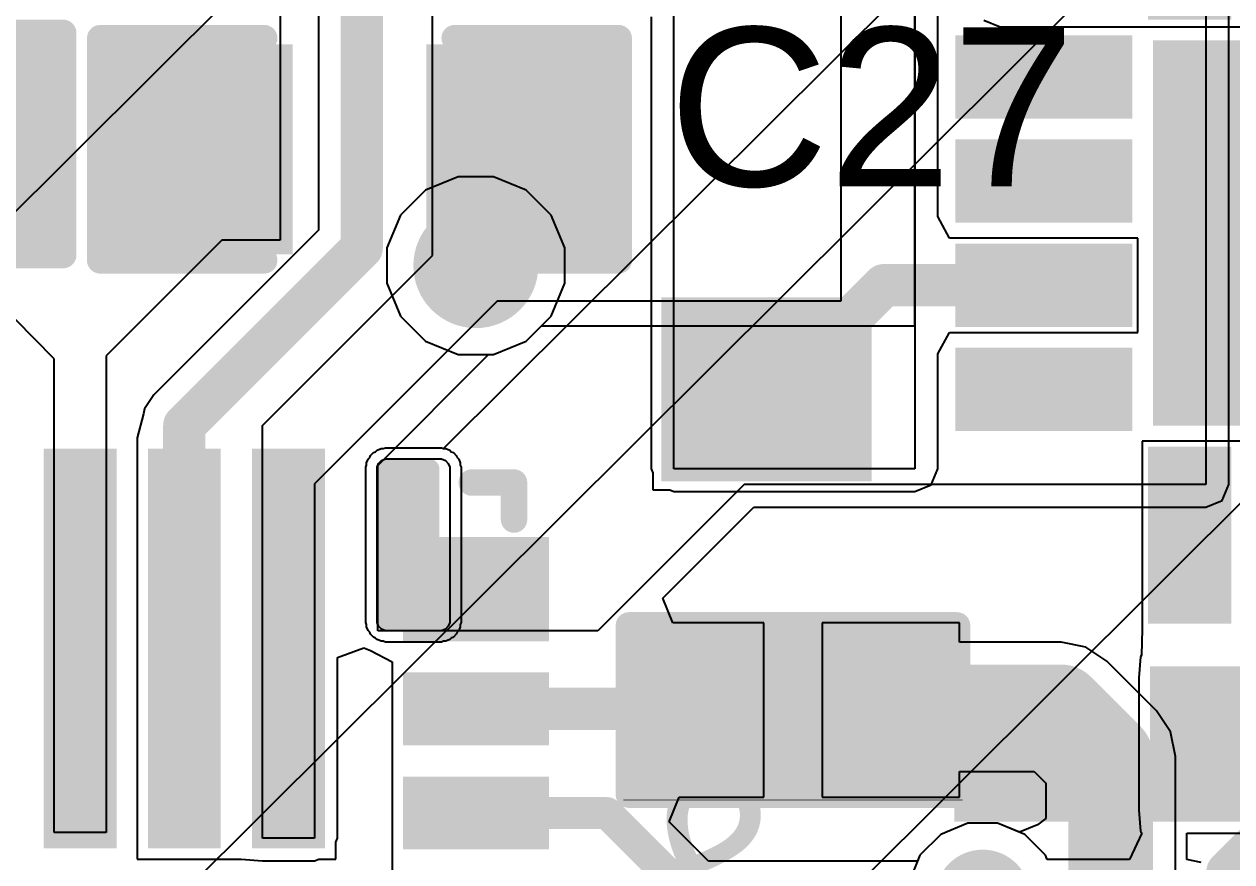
# Model space of a CAD drawing. Header units: millimetres. Extents: x -12 to 5428, y 0 to 5422.
# Drawn here: x 6.77 to 12.57, y 23.08 to 27.1 of the extents above; entities that cross this region are included whole.
import ezdxf

# ---------------------------------------------------------------- set-up
doc = ezdxf.new("R2010")
doc.units = ezdxf.units.MM
for name, color, linetype in [('BottomLayer', 5, 'Continuous'), ('BottomPaste', 16, 'Continuous'), ('BottomSolder', 6, 'Continuous'), ('TopLayer', 1, 'Continuous'), ('TopOverlay', 2, 'Continuous'), ('TopPaste', 8, 'Continuous'), ('TopSolder', 216, 'Continuous'), ('ViaHoleLayer', 16, 'Continuous')]:
    doc.layers.add(name, color=color, linetype=linetype)
doc.styles.add('Arial', font='', dxfattribs={"height": 0.2})
doc.styles.get('Arial').set_extended_font_data('Arial')

# ---------------------------------------------------------------- blocks, each defined once
blk = doc.blocks.new('T__________19')
at = {"layer": 'TopLayer'}
blk.add_hatch(color=1, dxfattribs=at).paths.add_polyline_path([(0.381, 0.762), (-0.381, 0.762), (-0.762, 0.381), (-0.762, -0.381), (-0.381, -0.762), (0.381, -0.762), (0.762, -0.381), (0.762, 0.381)])
at = {"layer": 'TopPaste'}
blk.add_hatch(color=8, dxfattribs=at).paths.add_polyline_path([(0.381, 0.762), (-0.381, 0.762), (-0.762, 0.381), (-0.762, -0.381), (-0.381, -0.762), (0.381, -0.762), (0.762, -0.381), (0.762, 0.381)])
at = {"layer": 'TopSolder'}
blk.add_hatch(color=216, dxfattribs=at).paths.add_polyline_path([(0.4185, 0.837), (-0.4185, 0.837), (-0.837, 0.4185), (-0.837, -0.4185), (-0.4185, -0.837), (0.4185, -0.837), (0.837, -0.4185), (0.837, 0.4185)])
at = {"layer": 'TopOverlay', "const_width": 0.2}
for points in [[(-0.9398, 0.4318), (-0.4318, 0.9398)], [(-0.4318, 0.9398), (0.4318, 0.9398)], [(0.4318, 0.9398), (0.9398, 0.4318)], [(-0.9398, -0.4318), (-0.9398, 0.4318)], [(0.9398, -0.4318), (0.9398, 0.4318)], [(-0.9398, -0.4318), (-0.4318, -0.9398)], [(0.4318, -0.9398), (0.9398, -0.4318)], [(-0.4318, -0.9398), (0.4318, -0.9398)]]:
    blk.add_lwpolyline(points, dxfattribs=at)
at = {"layer": 'TopOverlay', "const_width": 0.1}
for points in [[(-0.4818, 0.9398, 1), (-0.3818, 0.9398, 1)], [(-0.4818, 0.9398, 1), (-0.3818, 0.9398, 1)], [(0.3818, 0.9398, 1), (0.4818, 0.9398, 1)], [(0.3818, 0.9398, 1), (0.4818, 0.9398, 1)], [(-0.9898, 0.4318, 1), (-0.8898, 0.4318, 1)], [(-0.9898, 0.4318, 1), (-0.8898, 0.4318, 1)], [(0.8898, 0.4318, 1), (0.9898, 0.4318, 1)], [(0.8898, 0.4318, 1), (0.9898, 0.4318, 1)], [(-0.9898, -0.4318, 1), (-0.8898, -0.4318, 1)], [(-0.9898, -0.4318, 1), (-0.8898, -0.4318, 1)], [(0.8898, -0.4318, 1), (0.9898, -0.4318, 1)], [(0.8898, -0.4318, 1), (0.9898, -0.4318, 1)], [(-0.4818, -0.9398, 1), (-0.3818, -0.9398, 1)], [(-0.4818, -0.9398, 1), (-0.3818, -0.9398, 1)], [(0.3818, -0.9398, 1), (0.4818, -0.9398, 1)], [(0.3818, -0.9398, 1), (0.4818, -0.9398, 1)]]:
    blk.add_lwpolyline(points, format="xyb", close=True, dxfattribs=at)
blk = doc.blocks.new('26_VQFN_HR__4_5_4__33')
at = {"layer": 'TopLayer'}
for points in [[(-2.2, -0.625), (-1.6, -0.625), (-1.6, -0.875), (-2.2, -0.875)], [(-1.125, -0.63), (-0.875, -0.63), (-0.875, -2.45), (-1.125, -2.45)], [(-0.625, -0.63), (-0.375, -0.63), (-0.375, -2.45), (-0.625, -2.45)], [(-0.125, -0.63), (0.125, -0.63), (0.125, -2.45), (-0.125, -2.45)], [(-2.2, -1.125), (-1.6, -1.125), (-1.6, -1.375), (-2.2, -1.375)], [(-2.2, -1.625), (-1.6, -1.625), (-1.6, -2.025), (-2.2, -2.025)]]:
    blk.add_hatch(color=1, dxfattribs=at).paths.add_polyline_path(points)
at = {"layer": 'TopPaste'}
for points in [[(-2.2, -0.625), (-1.6, -0.625), (-1.6, -0.875), (-2.2, -0.875)], [(-2.2, -1.125), (-1.6, -1.125), (-1.6, -1.375), (-2.2, -1.375)]]:
    blk.add_hatch(color=8, dxfattribs=at).paths.add_polyline_path(points)
h = blk.add_hatch(color=8, dxfattribs=at)
edge = h.paths.add_edge_path()
edge.add_arc((-1.075, -0.68), 0.05, 90, 180)
edge.add_line((-1.125, -0.68), (-1.125, -1.39))
edge.add_arc((-1.075, -1.39), 0.05, 180, 270)
edge.add_line((-1.075, -1.44), (-0.925, -1.44))
edge.add_arc((-0.925, -1.39), 0.05, 270, 360)
edge.add_line((-0.875, -1.39), (-0.875, -0.68))
edge.add_arc((-0.925, -0.68), 0.05, 0, 90)
edge.add_line((-0.925, -0.63), (-1.075, -0.63))
h = blk.add_hatch(color=8, dxfattribs=at)
edge = h.paths.add_edge_path()
edge.add_arc((-0.575, -0.68), 0.05, 90, 180)
edge.add_line((-0.625, -0.68), (-0.625, -1.39))
edge.add_arc((-0.575, -1.39), 0.05, 180, 270)
edge.add_line((-0.575, -1.44), (-0.425, -1.44))
edge.add_arc((-0.425, -1.39), 0.05, 270, 360)
edge.add_line((-0.375, -1.39), (-0.375, -0.68))
edge.add_arc((-0.425, -0.68), 0.05, 0, 90)
edge.add_line((-0.425, -0.63), (-0.575, -0.63))
h = blk.add_hatch(color=8, dxfattribs=at)
edge = h.paths.add_edge_path()
edge.add_arc((-0.075, -0.68), 0.05, 90, 180)
edge.add_line((-0.125, -0.68), (-0.125, -1.39))
edge.add_arc((-0.075, -1.39), 0.05, 180, 270)
edge.add_line((-0.075, -1.44), (0.075, -1.44))
edge.add_arc((0.075, -1.39), 0.05, 270, 360)
edge.add_line((0.125, -1.39), (0.125, -0.68))
edge.add_arc((0.075, -0.68), 0.05, 0, 90)
edge.add_line((0.075, -0.63), (-0.075, -0.63))
h = blk.add_hatch(color=8, dxfattribs=at)
edge = h.paths.add_edge_path()
edge.add_arc((-2.1505, -1.6745), 0.0495, 90, 180)
edge.add_line((-2.2, -1.6745), (-2.2, -1.8755))
edge.add_arc((-2.1505, -1.8755), 0.0495, 180, 270)
edge.add_line((-2.1505, -1.925), (-1.6495, -1.925))
edge.add_arc((-1.6495, -1.8755), 0.0495, 270, 360)
edge.add_line((-1.6, -1.8755), (-1.6, -1.6745))
edge.add_arc((-1.6495, -1.6745), 0.0495, 0, 90)
edge.add_line((-1.6495, -1.625), (-2.1505, -1.625))
h = blk.add_hatch(color=8, dxfattribs=at)
edge = h.paths.add_edge_path()
edge.add_arc((-1.4745, -1.6745), 0.0495, 0, 90)
edge.add_line((-1.4745, -1.625), (-1.6755, -1.625))
edge.add_arc((-1.6755, -1.6745), 0.0495, 90, 180)
edge.add_line((-1.725, -1.6745), (-1.725, -2.4005))
edge.add_arc((-1.6755, -2.4005), 0.0495, 180, 270)
edge.add_line((-1.6755, -2.45), (-1.4745, -2.45))
edge.add_arc((-1.4745, -2.4005), 0.0495, 270, 360)
edge.add_line((-1.425, -2.4005), (-1.425, -1.6745))
h = blk.add_hatch(color=8, dxfattribs=at)
edge = h.paths.add_edge_path()
edge.add_arc((-1.075, -1.69), 0.05, 90, 180)
edge.add_line((-1.125, -1.69), (-1.125, -2.4))
edge.add_arc((-1.075, -2.4), 0.05, 180, 270)
edge.add_line((-1.075, -2.45), (-0.925, -2.45))
edge.add_arc((-0.925, -2.4), 0.05, 270, 360)
edge.add_line((-0.875, -2.4), (-0.875, -1.69))
edge.add_arc((-0.925, -1.69), 0.05, 0, 90)
edge.add_line((-0.925, -1.64), (-1.075, -1.64))
h = blk.add_hatch(color=8, dxfattribs=at)
edge = h.paths.add_edge_path()
edge.add_arc((-0.575, -1.69), 0.05, 90, 180)
edge.add_line((-0.625, -1.69), (-0.625, -2.4))
edge.add_arc((-0.575, -2.4), 0.05, 180, 270)
edge.add_line((-0.575, -2.45), (-0.425, -2.45))
edge.add_arc((-0.425, -2.4), 0.05, 270, 360)
edge.add_line((-0.375, -2.4), (-0.375, -1.69))
edge.add_arc((-0.425, -1.69), 0.05, 0, 90)
edge.add_line((-0.425, -1.64), (-0.575, -1.64))
h = blk.add_hatch(color=8, dxfattribs=at)
edge = h.paths.add_edge_path()
edge.add_arc((-0.075, -1.69), 0.05, 90, 180)
edge.add_line((-0.125, -1.69), (-0.125, -2.4))
edge.add_arc((-0.075, -2.4), 0.05, 180, 270)
edge.add_line((-0.075, -2.45), (0.075, -2.45))
edge.add_arc((0.075, -2.4), 0.05, 270, 360)
edge.add_line((0.125, -2.4), (0.125, -1.69))
edge.add_arc((0.075, -1.69), 0.05, 0, 90)
edge.add_line((0.075, -1.64), (-0.075, -1.64))
at = {"layer": 'TopSolder'}
for points in [[(-2.25, -0.575), (-1.55, -0.575), (-1.55, -0.925), (-2.25, -0.925)], [(-1.175, -0.58), (-0.825, -0.58), (-0.825, -2.5), (-1.175, -2.5)], [(-0.675, -0.58), (-0.325, -0.58), (-0.325, -2.5), (-0.675, -2.5)], [(-0.175, -0.58), (0.175, -0.58), (0.175, -2.5), (-0.175, -2.5)], [(-2.25, -1.075), (-1.55, -1.075), (-1.55, -1.425), (-2.25, -1.425)], [(-2.25, -1.575), (-1.55, -1.575), (-1.55, -2.075), (-2.25, -2.075)]]:
    blk.add_hatch(color=216, dxfattribs=at).paths.add_polyline_path(points)
at = {"layer": 'TopLayer'}
for p, q in [((-1.775, -1.6651), (-1.7674, -1.6467)), ((-1.775, -1.675), (-1.775, -1.6651)), ((-1.775, -2.4), (-1.775, -1.675)), ((-1.7674, -1.6467), (-1.7533, -1.6326)), ((-1.7533, -1.6326), (-1.7349, -1.625)), ((-1.7349, -1.625), (-1.725, -1.625)), ((-1.725, -1.625), (-1.725, -1.625)), ((-1.725, -1.625), (-1.475, -1.625)), ((-1.475, -1.625), (-1.4651, -1.625)), ((-1.4651, -1.625), (-1.4467, -1.6326)), ((-1.4467, -1.6326), (-1.4326, -1.6467)), ((-1.4326, -1.6467), (-1.425, -1.6651)), ((-1.425, -1.6651), (-1.425, -1.675)), ((-1.425, -1.675), (-1.425, -1.675)), ((-1.425, -1.675), (-1.425, -2.4)), ((-1.775, -2.4), (-1.775, -2.4)), ((-1.775, -2.4099), (-1.775, -2.4)), ((-1.7674, -2.4283), (-1.775, -2.4099)), ((-1.7533, -2.4424), (-1.7674, -2.4283)), ((-1.4326, -2.4283), (-1.4467, -2.4424)), ((-1.425, -2.4099), (-1.4326, -2.4283)), ((-1.425, -2.4), (-1.425, -2.4099)), ((-1.7349, -2.45), (-1.7533, -2.4424)), ((-1.725, -2.45), (-1.7349, -2.45)), ((-1.475, -2.45), (-1.725, -2.45)), ((-1.4651, -2.45), (-1.475, -2.45)), ((-1.475, -2.45), (-1.475, -2.45)), ((-1.4467, -2.4424), (-1.4651, -2.45))]:
    blk.add_line(p, q, dxfattribs=at)
at = {"layer": 'TopOverlay', "const_width": 0.127}
for points in [[(-2.0828, -2.159), (-2.0828, -2.3368)], [(-1.8796, -2.3368), (-2.0828, -2.3368)]]:
    blk.add_lwpolyline(points, dxfattribs=at)
at = {"layer": 'TopOverlay', "const_width": 0.0635}
for points in [[(-2.1146, -2.159, 1), (-2.0511, -2.159, 1)], [(-2.1146, -2.3368, 1), (-2.0511, -2.3368, 1)], [(-2.1146, -2.3368, 1), (-2.0511, -2.3368, 1)], [(-1.9114, -2.3368, 1), (-1.8479, -2.3368, 1)]]:
    blk.add_lwpolyline(points, format="xyb", close=True, dxfattribs=at)
at = {"layer": 'TopSolder'}
for p, q in [((-1.7449, 1.575), (-5420.4855, -5399.8047)), ((1.4551, 1.575), (-5420.4855, -5399.8047)), ((-1.8174, -1.626), (-1.8098, -1.6184)), ((-1.8098, -1.6184), (-1.8057, -1.6084)), ((-1.8057, -1.6084), (-1.7916, -1.5943)), ((-1.7916, -1.5943), (-1.7816, -1.5902)), ((-1.7816, -1.5902), (-1.774, -1.5826)), ((-1.774, -1.5826), (-1.7557, -1.575)), ((-1.7557, -1.575), (-1.7449, -1.575)), ((-1.7449, -1.575), (-1.7349, -1.5709)), ((-1.7349, -1.5709), (-1.4651, -1.5709)), ((-1.4651, -1.5709), (-1.4551, -1.575)), ((-1.4551, -1.575), (-1.4443, -1.575)), ((-1.4443, -1.575), (-1.426, -1.5826)), ((-1.426, -1.5826), (-1.4184, -1.5902)), ((-1.4184, -1.5902), (-1.4084, -1.5943)), ((-1.4084, -1.5943), (-1.3943, -1.6084)), ((-1.3943, -1.6084), (-1.3902, -1.6184)), ((-1.3902, -1.6184), (-1.3826, -1.626)), ((-1.8291, -1.6651), (-1.825, -1.6551)), ((-1.8291, -1.675), (-1.8291, -1.6651)), ((-1.8291, -2.4), (-1.8291, -1.675)), ((-1.825, -1.6443), (-1.8174, -1.626)), ((-1.825, -1.6551), (-1.825, -1.6443)), ((-1.3826, -1.626), (-1.375, -1.6443)), ((-1.375, -1.6443), (-1.375, -1.6551)), ((-1.375, -1.6551), (-1.3709, -1.6651)), ((-1.3709, -1.6651), (-1.3709, -1.675)), ((-1.3709, -1.675), (-1.3709, -2.4)), ((-1.8291, -2.4099), (-1.8291, -2.4)), ((-1.825, -2.4199), (-1.8291, -2.4099)), ((-1.825, -2.4307), (-1.825, -2.4199)), ((-1.8174, -2.449), (-1.825, -2.4307)), ((-1.375, -2.4307), (-1.3826, -2.449)), ((-1.3709, -2.4099), (-1.375, -2.4199)), ((-1.375, -2.4199), (-1.375, -2.4307)), ((-1.3709, -2.4), (-1.3709, -2.4099)), ((-1.8098, -2.4566), (-1.8174, -2.449)), ((-1.8057, -2.4666), (-1.8098, -2.4566)), ((-1.7916, -2.4807), (-1.8057, -2.4666)), ((-1.7816, -2.4848), (-1.7916, -2.4807)), ((-1.774, -2.4924), (-1.7816, -2.4848)), ((-1.7557, -2.5), (-1.774, -2.4924)), ((-1.426, -2.4924), (-1.4443, -2.5)), ((-1.4184, -2.4848), (-1.426, -2.4924)), ((-1.4084, -2.4807), (-1.4184, -2.4848)), ((-1.3943, -2.4666), (-1.4084, -2.4807)), ((-1.3902, -2.4566), (-1.3943, -2.4666)), ((-1.3826, -2.449), (-1.3902, -2.4566)), ((1.4551, -2.5), (-5420.4855, -5399.8047)), ((-1.7449, -2.5), (-5420.4855, -5399.8047)), ((-1.7449, -2.5), (-1.7557, -2.5)), ((-1.7349, -2.5041), (-1.7449, -2.5)), ((-1.4651, -2.5041), (-1.7349, -2.5041)), ((-1.4551, -2.5), (-1.4651, -2.5041)), ((-1.4443, -2.5), (-1.4551, -2.5))]:
    blk.add_line(p, q, dxfattribs=at)
blk = doc.blocks.new('16_QFN__3_3___B_36')
at = {"layer": 'BottomLayer'}
for points in [[(-0.875, 1.8), (-0.625, 1.8), (-0.625, 1.1), (-0.875, 1.1)], [(-0.375, 1.8), (-0.125, 1.8), (-0.125, 1.1), (-0.375, 1.1)], [(0.125, 1.8), (0.375, 1.8), (0.375, 1.1), (0.125, 1.1)], [(0.625, 1.8), (0.875, 1.8), (0.875, 1.1), (0.625, 1.1)], [(-1.8, 0.625), (-1.8, 0.875), (-1.1, 0.875), (-1.1, 0.625)], [(1.1, 0.625), (1.1, 0.875), (1.8, 0.875), (1.8, 0.625)], [(-0.85, 0.85), (0.85, 0.85), (0.85, -0.85), (-0.85, -0.85)], [(-1.8, 0.125), (-1.8, 0.375), (-1.1, 0.375), (-1.1, 0.125)], [(1.1, 0.125), (1.1, 0.375), (1.8, 0.375), (1.8, 0.125)], [(-1.8, -0.375), (-1.8, -0.125), (-1.1, -0.125), (-1.1, -0.375)], [(1.1, -0.375), (1.1, -0.125), (1.8, -0.125), (1.8, -0.375)], [(-1.8, -0.875), (-1.8, -0.625), (-1.1, -0.625), (-1.1, -0.875)], [(1.1, -0.875), (1.1, -0.625), (1.8, -0.625), (1.8, -0.875)], [(-0.875, -1.1), (-0.625, -1.1), (-0.625, -1.8), (-0.875, -1.8)], [(-0.375, -1.1), (-0.125, -1.1), (-0.125, -1.8), (-0.375, -1.8)], [(0.125, -1.1), (0.375, -1.1), (0.375, -1.8), (0.125, -1.8)], [(0.625, -1.1), (0.875, -1.1), (0.875, -1.8), (0.625, -1.8)]]:
    blk.add_hatch(color=5, dxfattribs=at).paths.add_polyline_path(points)
at = {"layer": 'BottomPaste'}
for points in [[(-0.875, 1.8), (-0.625, 1.8), (-0.625, 1.1), (-0.875, 1.1)], [(-0.375, 1.8), (-0.125, 1.8), (-0.125, 1.1), (-0.375, 1.1)], [(0.125, 1.8), (0.375, 1.8), (0.375, 1.1), (0.125, 1.1)], [(0.625, 1.8), (0.875, 1.8), (0.875, 1.1), (0.625, 1.1)], [(-1.8, 0.625), (-1.8, 0.875), (-1.1, 0.875), (-1.1, 0.625)], [(1.1, 0.625), (1.1, 0.875), (1.8, 0.875), (1.8, 0.625)], [(-0.85, 0.85), (0.85, 0.85), (0.85, -0.85), (-0.85, -0.85)], [(-1.8, 0.125), (-1.8, 0.375), (-1.1, 0.375), (-1.1, 0.125)], [(1.1, 0.125), (1.1, 0.375), (1.8, 0.375), (1.8, 0.125)], [(-1.8, -0.375), (-1.8, -0.125), (-1.1, -0.125), (-1.1, -0.375)], [(1.1, -0.375), (1.1, -0.125), (1.8, -0.125), (1.8, -0.375)], [(-1.8, -0.875), (-1.8, -0.625), (-1.1, -0.625), (-1.1, -0.875)], [(1.1, -0.875), (1.1, -0.625), (1.8, -0.625), (1.8, -0.875)], [(-0.875, -1.1), (-0.625, -1.1), (-0.625, -1.8), (-0.875, -1.8)], [(-0.375, -1.1), (-0.125, -1.1), (-0.125, -1.8), (-0.375, -1.8)], [(0.125, -1.1), (0.375, -1.1), (0.375, -1.8), (0.125, -1.8)], [(0.625, -1.1), (0.875, -1.1), (0.875, -1.8), (0.625, -1.8)]]:
    blk.add_hatch(color=16, dxfattribs=at).paths.add_polyline_path(points)
at = {"layer": 'BottomSolder'}
for points in [[(-0.95, 1.875), (-0.55, 1.875), (-0.55, 1.025), (-0.95, 1.025)], [(-0.45, 1.875), (-0.05, 1.875), (-0.05, 1.025), (-0.45, 1.025)], [(0.05, 1.875), (0.45, 1.875), (0.45, 1.025), (0.05, 1.025)], [(0.55, 1.875), (0.95, 1.875), (0.95, 1.025), (0.55, 1.025)], [(-1.875, 0.55), (-1.875, 0.95), (-1.025, 0.95), (-1.025, 0.55)], [(1.025, 0.55), (1.025, 0.95), (1.875, 0.95), (1.875, 0.55)], [(-0.925, 0.925), (0.925, 0.925), (0.925, -0.925), (-0.925, -0.925)], [(-1.875, 0.05), (-1.875, 0.45), (-1.025, 0.45), (-1.025, 0.05)], [(1.025, 0.05), (1.025, 0.45), (1.875, 0.45), (1.875, 0.05)], [(-1.875, -0.45), (-1.875, -0.05), (-1.025, -0.05), (-1.025, -0.45)], [(1.025, -0.45), (1.025, -0.05), (1.875, -0.05), (1.875, -0.45)], [(-1.875, -0.95), (-1.875, -0.55), (-1.025, -0.55), (-1.025, -0.95)], [(1.025, -0.95), (1.025, -0.55), (1.875, -0.55), (1.875, -0.95)], [(-0.95, -1.025), (-0.55, -1.025), (-0.55, -1.875), (-0.95, -1.875)], [(-0.45, -1.025), (-0.05, -1.025), (-0.05, -1.875), (-0.45, -1.875)], [(0.05, -1.025), (0.45, -1.025), (0.45, -1.875), (0.05, -1.875)], [(0.55, -1.025), (0.95, -1.025), (0.95, -1.875), (0.55, -1.875)]]:
    blk.add_hatch(color=6, dxfattribs=at).paths.add_polyline_path(points)
blk = doc.blocks.new('R___0402_92')
at = {"layer": 'TopLayer'}
for points in [[(-0.6985, -0.3175), (-0.6985, 0.3175), (-0.2413, 0.3175), (-0.2413, -0.3175)], [(0.2413, -0.3175), (0.2413, 0.3175), (0.6985, 0.3175), (0.6985, -0.3175)]]:
    blk.add_hatch(color=1, dxfattribs=at).paths.add_polyline_path(points)
at = {"layer": 'TopPaste'}
for points in [[(-0.6985, -0.3175), (-0.6985, 0.3175), (-0.2413, 0.3175), (-0.2413, -0.3175)], [(0.2413, -0.3175), (0.2413, 0.3175), (0.6985, 0.3175), (0.6985, -0.3175)]]:
    blk.add_hatch(color=8, dxfattribs=at).paths.add_polyline_path(points)
at = {"layer": 'TopSolder'}
for points in [[(-0.7535, -0.3725), (-0.7535, 0.3725), (-0.1863, 0.3725), (-0.1863, -0.3725)], [(0.1863, -0.3725), (0.1863, 0.3725), (0.7535, 0.3725), (0.7535, -0.3725)]]:
    blk.add_hatch(color=216, dxfattribs=at).paths.add_polyline_path(points)
at = {"layer": 'TopOverlay'}
for points, const_width in [([(-0.7874, 0.4064), (0.7874, 0.4064)], 0.127), ([(-0.7874, -0.4064), (-0.7874, 0.4064)], 0.127), ([(0.7874, -0.4064), (0.7874, 0.4064)], 0.127), ([(-0.7874, -0.4064), (0.7874, -0.4064)], 0.127), ([(-0.8128, -0.4318), (0.8128, -0.4318)], 0.00323)]:
    blk.add_lwpolyline(points, dxfattribs=dict(at, const_width=const_width))
for points, const_width in [([(-0.8191, 0.4064, 1), (-0.7556, 0.4064, 1)], 0.0635), ([(-0.8191, 0.4064, 1), (-0.7556, 0.4064, 1)], 0.0635), ([(0.7557, 0.4064, 1), (0.8192, 0.4064, 1)], 0.0635), ([(0.7557, 0.4064, 1), (0.8192, 0.4064, 1)], 0.0635), ([(-0.8191, -0.4064, 1), (-0.7556, -0.4064, 1)], 0.0635), ([(-0.8191, -0.4064, 1), (-0.7556, -0.4064, 1)], 0.0635), ([(0.7557, -0.4064, 1), (0.8192, -0.4064, 1)], 0.0635), ([(0.7557, -0.4064, 1), (0.8192, -0.4064, 1)], 0.0635), ([(-0.8136, -0.4318, 1), (-0.812, -0.4318, 1)], 0.00161), ([(0.812, -0.4318, 1), (0.8136, -0.4318, 1)], 0.00161)]:
    blk.add_lwpolyline(points, format="xyb", close=True, dxfattribs=dict(at, const_width=const_width))
blk = doc.blocks.new('R___0402_B_100')
at = {"layer": 'BottomLayer'}
for points in [[(-0.2413, 0.3175), (-0.2413, -0.3175), (-0.6985, -0.3175), (-0.6985, 0.3175)], [(0.6985, 0.3175), (0.6985, -0.3175), (0.2413, -0.3175), (0.2413, 0.3175)]]:
    blk.add_hatch(color=5, dxfattribs=at).paths.add_polyline_path(points)
at = {"layer": 'BottomPaste'}
for points in [[(-0.2413, 0.3175), (-0.2413, -0.3175), (-0.6985, -0.3175), (-0.6985, 0.3175)], [(0.6985, 0.3175), (0.6985, -0.3175), (0.2413, -0.3175), (0.2413, 0.3175)]]:
    blk.add_hatch(color=16, dxfattribs=at).paths.add_polyline_path(points)
at = {"layer": 'BottomSolder'}
for points in [[(-0.1863, 0.3725), (-0.1863, -0.3725), (-0.7535, -0.3725), (-0.7535, 0.3725)], [(0.7535, 0.3725), (0.7535, -0.3725), (0.1863, -0.3725), (0.1863, 0.3725)]]:
    blk.add_hatch(color=6, dxfattribs=at).paths.add_polyline_path(points)
blk = doc.blocks.new('C___0603_196')
at = {"layer": 'TopLayer'}
for points in [[(-0.381, 0.4445), (-0.381, -0.4445), (-1.143, -0.4445), (-1.143, 0.4445)], [(1.143, 0.4445), (1.143, -0.4445), (0.381, -0.4445), (0.381, 0.4445)]]:
    blk.add_hatch(color=1, dxfattribs=at).paths.add_polyline_path(points)
at = {"layer": 'TopPaste'}
for points in [[(-0.381, 0.4445), (-0.381, -0.4445), (-1.143, -0.4445), (-1.143, 0.4445)], [(1.143, 0.4445), (1.143, -0.4445), (0.381, -0.4445), (0.381, 0.4445)]]:
    blk.add_hatch(color=8, dxfattribs=at).paths.add_polyline_path(points)
at = {"layer": 'TopSolder'}
for points in [[(-0.321, 0.5045), (-0.321, -0.5045), (-1.203, -0.5045), (-1.203, 0.5045)], [(1.203, 0.5045), (1.203, -0.5045), (0.321, -0.5045), (0.321, 0.5045)]]:
    blk.add_hatch(color=216, dxfattribs=at).paths.add_polyline_path(points)
at = {"layer": 'TopOverlay', "const_width": 0.127}
for points in [[(-1.2446, -0.5334), (-1.2446, 0.5334)], [(-1.2446, 0.5334), (-0.4572, 0.5334)], [(0.4572, 0.5334), (1.2446, 0.5334)], [(1.2446, -0.5334), (1.2446, 0.5334)], [(-1.2446, -0.5334), (-0.4572, -0.5334)], [(0.4572, -0.5334), (1.2446, -0.5334)]]:
    blk.add_lwpolyline(points, dxfattribs=at)
at = {"layer": 'TopOverlay', "const_width": 0.0635}
for points in [[(-1.2764, 0.5334, 1), (-1.2129, 0.5334, 1)], [(-1.2764, 0.5334, 1), (-1.2129, 0.5334, 1)], [(-0.489, 0.5334, 1), (-0.4255, 0.5334, 1)], [(0.4254, 0.5334, 1), (0.4889, 0.5334, 1)], [(1.2128, 0.5334, 1), (1.2763, 0.5334, 1)], [(1.2128, 0.5334, 1), (1.2763, 0.5334, 1)], [(-1.2764, -0.5334, 1), (-1.2129, -0.5334, 1)], [(-1.2764, -0.5334, 1), (-1.2129, -0.5334, 1)], [(-0.489, -0.5334, 1), (-0.4255, -0.5334, 1)], [(0.4254, -0.5334, 1), (0.4889, -0.5334, 1)], [(1.2128, -0.5334, 1), (1.2763, -0.5334, 1)], [(1.2128, -0.5334, 1), (1.2763, -0.5334, 1)]]:
    blk.add_lwpolyline(points, format="xyb", close=True, dxfattribs=at)
blk = doc.blocks.new('C___0603_197')
at = {"layer": 'TopLayer'}
for points in [[(-0.381, 0.4445), (-0.381, -0.4445), (-1.143, -0.4445), (-1.143, 0.4445)], [(1.143, 0.4445), (1.143, -0.4445), (0.381, -0.4445), (0.381, 0.4445)]]:
    blk.add_hatch(color=1, dxfattribs=at).paths.add_polyline_path(points)
at = {"layer": 'TopPaste'}
for points in [[(-0.381, 0.4445), (-0.381, -0.4445), (-1.143, -0.4445), (-1.143, 0.4445)], [(1.143, 0.4445), (1.143, -0.4445), (0.381, -0.4445), (0.381, 0.4445)]]:
    blk.add_hatch(color=8, dxfattribs=at).paths.add_polyline_path(points)
at = {"layer": 'TopSolder'}
for points in [[(-0.321, 0.5045), (-0.321, -0.5045), (-1.203, -0.5045), (-1.203, 0.5045)], [(1.203, 0.5045), (1.203, -0.5045), (0.321, -0.5045), (0.321, 0.5045)]]:
    blk.add_hatch(color=216, dxfattribs=at).paths.add_polyline_path(points)
at = {"layer": 'TopOverlay', "const_width": 0.127}
for points in [[(-1.2446, 0.5334), (-1.2446, -0.5334)], [(-0.4572, 0.5334), (-1.2446, 0.5334)], [(1.2446, 0.5334), (0.4572, 0.5334)], [(1.2446, 0.5334), (1.2446, -0.5334)], [(-0.4572, -0.5334), (-1.2446, -0.5334)], [(1.2446, -0.5334), (0.4572, -0.5334)]]:
    blk.add_lwpolyline(points, dxfattribs=at)
at = {"layer": 'TopOverlay', "const_width": 0.0635}
for points in [[(-1.2763, 0.5334, 1), (-1.2128, 0.5334, 1)], [(-1.2763, 0.5334, 1), (-1.2128, 0.5334, 1)], [(-0.4889, 0.5334, 1), (-0.4254, 0.5334, 1)], [(0.4255, 0.5334, 1), (0.489, 0.5334, 1)], [(1.2129, 0.5334, 1), (1.2764, 0.5334, 1)], [(1.2129, 0.5334, 1), (1.2764, 0.5334, 1)], [(-1.2763, -0.5334, 1), (-1.2128, -0.5334, 1)], [(-1.2763, -0.5334, 1), (-1.2128, -0.5334, 1)], [(-0.4889, -0.5334, 1), (-0.4254, -0.5334, 1)], [(0.4255, -0.5334, 1), (0.489, -0.5334, 1)], [(1.2129, -0.5334, 1), (1.2764, -0.5334, 1)], [(1.2129, -0.5334, 1), (1.2764, -0.5334, 1)]]:
    blk.add_lwpolyline(points, format="xyb", close=True, dxfattribs=at)
blk = doc.blocks.new('C___0603_B_209')
at = {"layer": 'BottomLayer'}
for points in [[(-1.143, -0.4445), (-1.143, 0.4445), (-0.381, 0.4445), (-0.381, -0.4445)], [(0.381, -0.4445), (0.381, 0.4445), (1.143, 0.4445), (1.143, -0.4445)]]:
    blk.add_hatch(color=5, dxfattribs=at).paths.add_polyline_path(points)
at = {"layer": 'BottomPaste'}
for points in [[(-1.143, -0.4445), (-1.143, 0.4445), (-0.381, 0.4445), (-0.381, -0.4445)], [(0.381, -0.4445), (0.381, 0.4445), (1.143, 0.4445), (1.143, -0.4445)]]:
    blk.add_hatch(color=16, dxfattribs=at).paths.add_polyline_path(points)
at = {"layer": 'BottomSolder'}
for points in [[(-1.203, -0.5045), (-1.203, 0.5045), (-0.321, 0.5045), (-0.321, -0.5045)], [(0.321, -0.5045), (0.321, 0.5045), (1.203, 0.5045), (1.203, -0.5045)]]:
    blk.add_hatch(color=6, dxfattribs=at).paths.add_polyline_path(points)

msp = doc.modelspace()

# ---------------------------------------------------------------- hatches: boundary and pattern name
at = {"layer": 'BottomLayer'}
h = msp.add_hatch(color=5, dxfattribs=at)
edge = h.paths.add_edge_path()
edge.add_arc((8.9408, 25.9438), 0.3, 0, 360)
msp.add_hatch(color=5, dxfattribs=at).paths.add_polyline_path([(12.233, 23.3293), (13.4922, 23.3293), (13.4922, 23.9643), (12.233, 23.9643)])
h = msp.add_hatch(color=5, dxfattribs=at)
edge = h.paths.add_edge_path()
edge.add_arc((11.3744, 22.9112), 0.2286, 0, 360)
at = {"layer": 'TopLayer'}
h = msp.add_hatch(color=1, dxfattribs=at)
edge = h.paths.add_edge_path()
edge.add_arc((8.9408, 25.9438), 0.3, 0, 360)
h = msp.add_hatch(color=1, dxfattribs=at)
edge = h.paths.add_edge_path()
edge.add_arc((11.3744, 22.9112), 0.2286, 0, 360)
at = {"layer": 'ViaHoleLayer'}
h = msp.add_hatch(color=16, dxfattribs=at)
edge = h.paths.add_edge_path()
edge.add_arc((8.9408, 25.9438), 0.15, 0, 360)

# ---------------------------------------------------------------- linework, layer by layer
at = {"layer": 'BottomLayer'}
for p, q in [((11.0486, 34.5336), (11.0486, 24.9689)), ((11.1585, 26.1798), (11.1585, 34.5336)), ((9.8919, 24.9689), (9.8919, 29.7477)), ((9.7819, 27.1385), (9.7819, 24.9689)), ((11.3796, 27.1221), (11.4573, 27.0899)), ((11.4573, 27.0899), (12.9922, 27.0899)), ((8.8558, 26.3708), (8.6989, 26.3058)), ((9.0257, 26.3708), (8.8558, 26.3708)), ((9.1827, 26.3058), (9.0257, 26.3708)), ((8.6989, 26.3058), (8.5788, 26.1857)), ((9.3028, 26.1857), (9.1827, 26.3058)), ((8.5788, 26.1857), (8.5138, 26.0287)), ((9.3678, 26.0287), (9.3028, 26.1857)), ((11.2156, 26.0765), (11.1585, 26.1798)), ((12.1188, 26.0765), (11.2156, 26.0765)), ((12.1188, 25.6233), (12.1188, 26.0765)), ((8.5138, 26.0287), (8.5138, 25.8589)), ((9.3678, 25.8589), (9.3678, 26.0287)), ((8.5138, 25.8589), (8.5788, 25.7019)), ((9.3028, 25.7019), (9.3678, 25.8589)), ((8.5788, 25.7019), (8.6989, 25.5818)), ((9.1827, 25.5818), (9.3028, 25.7019)), ((8.6989, 25.5818), (8.8558, 25.5168)), ((9.0257, 25.5168), (9.1827, 25.5818)), ((11.1585, 25.5199), (11.2156, 25.6233)), ((11.2156, 25.6233), (12.1188, 25.6233)), ((8.8558, 25.5168), (9.0257, 25.5168)), ((11.1585, 24.9689), (11.1585, 25.5199)), ((12.5136, 25.1015), (12.1406, 25.1015)), ((12.1406, 25.1015), (12.1406, 24.1983)), ((12.6406, 25.1015), (12.5136, 25.1015)), ((9.7819, 24.9689), (9.7903, 24.9486)), ((9.7903, 24.9486), (9.7903, 24.8672)), ((11.0486, 24.9689), (9.8919, 24.9689)), ((11.1263, 24.8911), (11.1585, 24.9689)), ((11.0486, 24.8589), (11.1263, 24.8911)), ((9.7903, 24.8672), (9.8717, 24.8672)), ((9.8717, 24.8672), (9.8919, 24.8589)), ((9.8919, 24.8589), (11.0486, 24.8589)), ((12.1406, 24.1983), (12.1369, 24.0728)), ((12.1406, 24.1983), (12.1406, 24.1983)), ((12.1314, 24.0659), (12.1231, 23.9643)), ((12.1369, 24.0728), (12.1314, 24.0659)), ((12.1314, 24.0659), (12.1314, 24.0659)), ((12.1231, 23.9643), (12.1231, 23.3293)), ((12.1231, 23.3293), (12.1314, 23.2277)), ((11.3036, 23.2668), (11.1729, 23.2127)), ((11.4451, 23.2668), (11.3036, 23.2668)), ((11.5758, 23.2127), (11.4451, 23.2668)), ((11.1729, 23.2127), (11.0729, 23.1126)), ((11.6758, 23.1126), (11.5758, 23.2127)), ((12.1384, 23.2195), (12.0798, 23.0925)), ((12.1314, 23.2277), (12.1314, 23.2277)), ((12.1314, 23.2277), (12.1384, 23.2195)), ((12.3544, 23.0925), (12.3548, 23.2193)), ((12.3548, 23.2193), (13.4922, 23.2193)), ((11.0729, 23.1126), (11.0188, 22.9819)), ((11.6842, 23.0925), (11.6758, 23.1126)), ((12.0798, 23.0925), (11.6842, 23.0925)), ((12.4238, 23.0787), (12.3544, 23.0925))]:
    msp.add_line(p, q, dxfattribs=at)
at = {"layer": 'BottomLayer', "const_width": 0.2032}
for points in [[(10.3999, 25.3498), (10.8999, 25.8499)], [(10.8999, 25.8499), (11.6672, 25.8499)], [(10.3364, 25.3498), (10.3999, 25.3498)]]:
    msp.add_lwpolyline(points, dxfattribs=at)
at = {"layer": 'BottomLayer', "const_width": 0.1016}
for points in [[(10.8491, 25.8499, 1), (10.9507, 25.8499, 1)], [(10.8491, 25.8499, 1), (10.9507, 25.8499, 1)], [(11.6164, 25.8499, 1), (11.718, 25.8499, 1)], [(10.2856, 25.3498, 1), (10.3872, 25.3498, 1)], [(10.3491, 25.3498, 1), (10.4507, 25.3498, 1)], [(10.3491, 25.3498, 1), (10.4507, 25.3498, 1)]]:
    msp.add_lwpolyline(points, format="xyb", close=True, dxfattribs=at)
at = {"layer": 'TopLayer'}
for p, q in [((12.4455, 35.1282), (12.4456, 24.8937)), ((12.5555, 24.8937), (12.5555, 35.1282)), ((8.001, 27.3688), (8.001, 26.0659)), ((8.1855, 27.3688), (8.1855, 26.1143)), ((11.0486, 25.6552), (11.0486, 27.3688)), ((8.733, 25.9923), (8.733, 27.2341)), ((10.6934, 27.2341), (10.6934, 26.8701)), ((10.6934, 26.8701), (10.6934, 25.7733)), ((8.1855, 26.1143), (7.3947, 25.3235)), ((7.7209, 26.0659), (7.1662, 25.5111)), ((8.001, 26.0659), (7.7209, 26.0659)), ((7.9162, 25.1755), (8.733, 25.9923)), ((6.9162, 25.4968), (6.6042, 25.8137)), ((9.0427, 25.7733), (8.1662, 24.8968)), ((10.6934, 25.7733), (9.0427, 25.7733)), ((9.1827, 25.5818), (9.2561, 25.6552)), ((9.2561, 25.6552), (11.0486, 25.6552)), ((9.0257, 25.5168), (9.1827, 25.5818)), ((8.47, 24.9847), (9.002, 25.5168)), ((9.002, 25.5168), (9.0257, 25.5168)), ((6.9162, 23.2226), (6.9162, 25.4968)), ((7.1662, 25.5111), (7.1662, 23.2226)), ((7.3946, 25.3235), (7.3497, 25.2563)), ((7.3947, 25.3235), (7.3946, 25.3235)), ((7.3448, 25.2317), (7.3145, 25.1172)), ((7.3497, 25.2563), (7.3448, 25.2317)), ((7.9162, 23.1956), (7.9162, 25.1755)), ((7.3145, 25.1172), (7.3145, 25.1172)), ((7.3145, 25.1172), (7.3145, 23.094)), ((8.47, 24.1906), (8.47, 24.9847)), ((8.1662, 24.8968), (8.1662, 23.1956)), ((10.2292, 24.8937), (9.5261, 24.1906)), ((12.4456, 24.8937), (10.2292, 24.8937)), ((12.5233, 24.8159), (12.5555, 24.8937)), ((9.8377, 24.3466), (10.2748, 24.7837)), ((10.2748, 24.7837), (12.4456, 24.7837)), ((12.4456, 24.7837), (12.5233, 24.8159)), ((9.8863, 24.2293), (9.8377, 24.3466)), ((9.5261, 24.1906), (8.47, 24.1906)), ((10.3236, 24.2293), (9.8863, 24.2293)), ((10.3236, 23.3911), (10.3236, 24.2293)), ((11.2634, 24.2293), (10.603, 24.2293)), ((10.603, 24.2293), (10.603, 23.3911)), ((11.2634, 24.136), (11.2634, 24.2293)), ((11.7507, 24.136), (11.2634, 24.136)), ((11.8697, 24.1123), (11.7507, 24.136)), ((8.2761, 24.063), (8.4031, 24.1083)), ((8.2761, 23.1956), (8.2761, 24.063)), ((8.4031, 24.1083), (8.4345, 24.0953)), ((8.4345, 24.0953), (8.5395, 24.0422)), ((11.9705, 24.0449), (11.8697, 24.1123)), ((8.5395, 24.0422), (8.5395, 23.589)), ((12.2085, 23.8069), (11.9705, 24.0449)), ((12.2759, 23.7061), (12.2085, 23.8069)), ((12.2996, 23.5871), (12.2759, 23.7061)), ((8.5395, 23.589), (8.5395, 23.589)), ((8.5395, 23.589), (8.5395, 23.5422)), ((8.5395, 23.5422), (8.5395, 23.5422)), ((8.5395, 23.5422), (8.5395, 23.089)), ((12.2996, 22.2758), (12.2996, 23.5871)), ((11.2634, 23.3911), (11.2634, 23.5144)), ((11.2634, 23.5144), (11.622, 23.5144)), ((11.622, 23.5144), (11.678, 23.4584)), ((11.678, 23.4584), (11.678, 23.29)), ((9.8684, 23.2738), (9.917, 23.3911)), ((9.917, 23.3911), (10.3236, 23.3911)), ((10.603, 23.3911), (11.2634, 23.3911)), ((10.0585, 23.0837), (9.8684, 23.2738)), ((11.3036, 23.2668), (11.1729, 23.2127)), ((11.4451, 23.2668), (11.3036, 23.2668)), ((11.551, 23.2229), (11.4451, 23.2668)), ((11.6373, 23.2592), (11.551, 23.2229)), ((11.678, 23.29), (11.6373, 23.2592)), ((7.1662, 23.2226), (6.9162, 23.2226)), ((8.1662, 23.1956), (7.9162, 23.1956)), ((8.2678, 23.1754), (8.2761, 23.1956)), ((11.1729, 23.2127), (11.0729, 23.1126)), ((8.2678, 23.094), (8.2678, 23.1754)), ((7.3145, 23.094), (7.7677, 23.094)), ((7.7677, 23.094), (7.7677, 23.094)), ((7.7677, 23.094), (7.8146, 23.094)), ((7.8146, 23.094), (7.9162, 23.0856)), ((7.9162, 23.0856), (8.1662, 23.0856)), ((8.1662, 23.0856), (8.1864, 23.094)), ((8.1864, 23.094), (8.2678, 23.094)), ((8.5395, 23.089), (8.5395, 23.089)), ((8.5395, 23.089), (8.5395, 23.0422)), ((11.0609, 23.0837), (10.0585, 23.0837)), ((11.0729, 23.1126), (11.0609, 23.0837))]:
    msp.add_line(p, q, dxfattribs=at)
for points, const_width in [([(8.3927, 26.0285), (8.3927, 28.5704)], 0.2032), ([(7.5411, 25.177), (8.3927, 26.0285)], 0.2032), ([(7.5411, 24.1056), (7.5411, 25.177)], 0.2032), ([(10.9332, 23.8102), (10.9481, 23.8252)], 0.4064), ([(10.9481, 23.8252), (11.7507, 23.8252)], 0.4064), ([(11.7507, 23.8252), (11.9888, 23.5871)], 0.4064), ([(8.9411, 23.8156), (9.988, 23.8156)], 0.2032), ([(9.988, 23.8156), (9.9934, 23.8102)], 0.2032), ([(11.9888, 22.2758), (11.9888, 23.5871)], 0.4064), ([(8.9411, 23.3156), (9.5702, 23.3156)], 0.1524), ([(9.5702, 23.3156), (9.9835, 22.9024)], 0.1524)]:
    msp.add_lwpolyline(points, dxfattribs=dict(at, const_width=const_width))
for points, const_width in [([(8.3419, 26.0285, 1), (8.4435, 26.0285, 1)], 0.1016), ([(8.3419, 26.0285, 1), (8.4435, 26.0285, 1)], 0.1016), ([(7.4903, 25.177, 1), (7.5919, 25.177, 1)], 0.1016), ([(7.4903, 25.177, 1), (7.5919, 25.177, 1)], 0.1016), ([(7.4903, 24.1056, 1), (7.5919, 24.1056, 1)], 0.1016), ([(10.8316, 23.8102, 1), (11.0348, 23.8102, 1)], 0.2032), ([(10.8465, 23.8252, 1), (11.0497, 23.8252, 1)], 0.2032), ([(10.8465, 23.8252, 1), (11.0497, 23.8252, 1)], 0.2032), ([(11.6491, 23.8252, 1), (11.8523, 23.8252, 1)], 0.2032), ([(11.6491, 23.8252, 1), (11.8523, 23.8252, 1)], 0.2032), ([(8.8903, 23.8156, 1), (8.9919, 23.8156, 1)], 0.1016), ([(9.9372, 23.8156, 1), (10.0388, 23.8156, 1)], 0.1016), ([(9.9372, 23.8156, 1), (10.0388, 23.8156, 1)], 0.1016), ([(9.9426, 23.8102, 1), (10.0442, 23.8102, 1)], 0.1016), ([(11.8872, 23.5871, 1), (12.0904, 23.5871, 1)], 0.2032), ([(11.8872, 23.5871, 1), (12.0904, 23.5871, 1)], 0.2032), ([(8.903, 23.3156, 1), (8.9792, 23.3156, 1)], 0.0762), ([(9.5321, 23.3156, 1), (9.6083, 23.3156, 1)], 0.0762), ([(9.5321, 23.3156, 1), (9.6083, 23.3156, 1)], 0.0762)]:
    msp.add_lwpolyline(points, format="xyb", close=True, dxfattribs=dict(at, const_width=const_width))

# ---------------------------------------------------------------- block references
for name, p, rotation in [('26_VQFN_HR__4_5_4__33', (7.0412, 22.5656), 180), ('16_QFN__3_3___B_36', (13.1172, 26.0999), 180), ('C___0603_197', (5.715, 26.528), 180), ('C___0603_B_209', (10.3364, 24.5879), 90)]:
    msp.add_blockref(name, p, dxfattribs=dict(rotation=rotation))
for name, p in [('C___0603_196', (8.382, 26.5026)), ('R___0402_92', (10.4633, 23.8102)), ('R___0402_B_100', (11.9917, 23.6468)), ('T__________19', (13.4874, 22.6011))]:
    msp.add_blockref(name, p)

# ---------------------------------------------------------------- texts
at = {"layer": 'TopOverlay', "style": 'Arial'}
msp.add_text('C27', height=0.762, dxfattribs=at).set_placement((9.8658, 26.3254))
msp.add_text('&', height=0.9652, rotation=360, dxfattribs=at).set_placement((9.6365, 22.5283))

doc.saveas('drawing.dxf')
